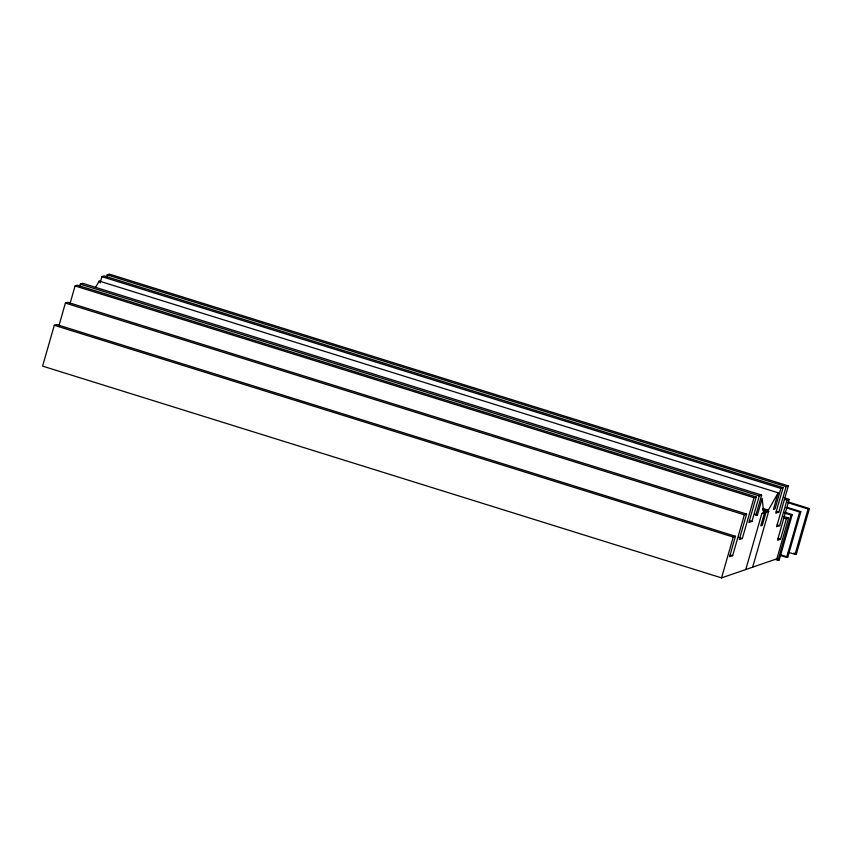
<?xml version="1.0" encoding="UTF-8"?>
<svg xmlns="http://www.w3.org/2000/svg" width="852" height="852" viewBox="0 0 852 852"><rect width="100%" height="100%" fill="white"/><g stroke="black" fill="none" stroke-linecap="round" stroke-linejoin="round"><path stroke-width="1.28" d="M745.777 569.562L761.869 513.415L763.115 512.989L763.552 511.477L762.178 498.441L757.449 514.938L755.799 515.513L761.656 495.087L759.27 495.907L751.954 521.424L748.908 522.468L756.225 496.95L754.031 497.706L742.316 538.539L739.28 539.582L746.597 514.065L744.35 514.832L732.645 555.664L729.6 556.707L735.457 536.291L56.509 324.527L54.304 325.283L42.6 366.115L721.548 577.88L776.875 558.827L788.59 517.995L783.51 516.418M58.82 326.039L65.402 303.067L67.649 302.3L746.597 514.065M69.96 303.802L75.082 285.942L77.287 285.186L756.225 496.95M79.587 286.698L80.322 284.142L82.708 283.322L761.656 495.087M98.949 282.087L99.247 281.064L778.153 492.807L773.382 509.475L775.022 508.91L780.89 488.43L783.094 487.685L775.767 513.202L778.813 512.159L786.13 486.641L788.324 485.885L776.619 526.717L779.655 525.673L786.971 500.145L789.186 499.389L777.493 540.221L780.528 539.178L786.375 518.761L788.59 517.995M100.153 282.917L101.942 276.666L104.146 275.91L783.094 487.685M106.447 277.422L107.182 274.866L109.376 274.12L788.324 485.885M721.548 577.88L733.252 537.048L735.457 536.302M763.541 509.805L768.621 511.392L766.012 512.286L762.263 525.354L760.793 525.854L764.532 512.787L761.816 513.724M762.529 509.858L767.609 511.445L778.153 492.807M752.667 567.155L768.749 511.051L767.609 511.445M777.982 560.424L790.997 515.034L792.243 514.597L779.229 559.977L776.076 559.828M786.641 557.4L799.655 512.009L800.827 511.647L787.812 557.027L786.641 557.4L780.421 555.44M795.076 554.386L808.09 509.006L809.4 508.58L796.386 553.97L795.076 554.386L788.26 552.245M95.445 287.518L99.247 281.064M784.681 512.244L792.243 514.597M784.692 513.074L790.997 515.034M776.758 559.21L779.229 559.977M107.182 274.866L786.13 486.641M101.942 276.666L780.89 488.43M784.117 497.802L789.197 499.389M784.436 499.357L786.971 500.145M788.015 501.892L809.4 508.58M787.962 502.701L808.09 509.006M80.322 284.142L759.27 495.907M786.992 507.313L800.827 511.647M785.821 507.675L799.655 512.009M75.082 285.942L754.031 497.706M776.268 511.36L778.813 512.159M762.934 508.463L768.014 510.039M763.477 511.488L766.012 512.286M783.84 517.963L786.375 518.761M754.904 514.161L757.439 514.949M777.12 524.875L779.655 525.673M65.402 303.067L744.35 514.832M749.409 520.636L751.954 521.424M777.982 538.379L780.528 539.178M793.926 553.193L796.386 553.97M738.514 537.356L742.316 538.539M54.304 325.283L733.252 537.048M781.486 555.046L787.812 557.027M730.1 554.876L732.645 555.664"/></g></svg>
